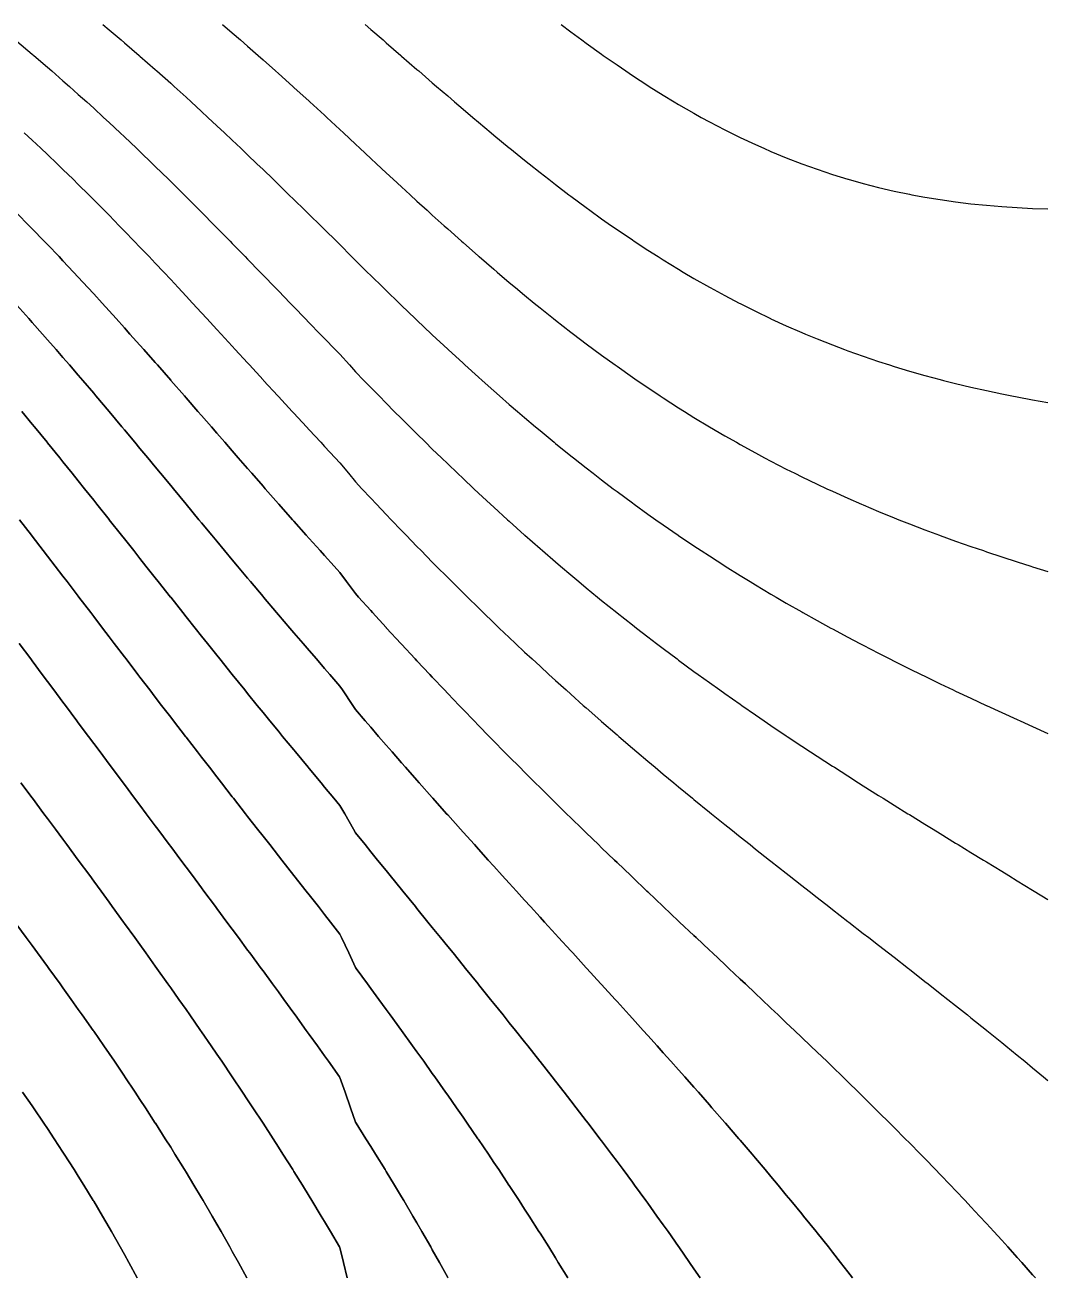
# Model space of a CAD drawing. Extents: x 1412622.5 to 1412673.9, y 4931530.8 to 4931599.9.
# Drawn here: x 1412662.66 to 1412673.92, y 4931530.83 to 4931544.61 of the extents above; entities that cross this region are included whole.
import ezdxf

# ---------------------------------------------------------------- set-up
doc = ezdxf.new("R2010")
doc.units = 0
doc.layers.add('line', color=2, linetype='CONTINUOUS')

msp = doc.modelspace()

# ---------------------------------------------------------------- linework, layer by layer
at = {"layer": 'line'}
for points in [[(1412663.520461, 4931544.611888), (1412663.589342, 4931544.554163), (1412663.722534, 4931544.441725), (1412663.758621, 4931544.410828), (1412663.920234, 4931544.271562), (1412663.9279, 4931544.264862), (1412664.097179, 4931544.116421), (1412664.114234, 4931544.101399), (1412664.266458, 4931543.965505), (1412664.304689, 4931543.931235), (1412664.435737, 4931543.812206), (1412664.491866, 4931543.761072), (1412664.605016, 4931543.656667), (1412664.676149, 4931543.590909), (1412664.774295, 4931543.499052), (1412664.857916, 4931543.420746), (1412664.943574, 4931543.339583), (1412665.037564, 4931543.250583), (1412665.112853, 4931543.178482), (1412665.215452, 4931543.08042), (1412665.282132, 4931543.01601), (1412665.391963, 4931542.910256), (1412665.451411, 4931542.852443), (1412665.567473, 4931542.740093), (1412665.62069, 4931542.688098), (1412665.742345, 4931542.56993), (1412665.789969, 4931542.523276), (1412665.916947, 4931542.399767), (1412665.959248, 4931542.358294), (1412666.091633, 4931542.229604), (1412666.128527, 4931542.193484), (1412666.256472, 4931542.059441), (1412666.297806, 4931542.015637), (1412666.427251, 4931541.889277), (1412666.467085, 4931541.850145), (1412666.602057, 4931541.719114), (1412666.636364, 4931541.68561), (1412666.778155, 4931541.548951), (1412666.805643, 4931541.522317), (1412666.955909, 4931541.378788), (1412666.974922, 4931541.360539), (1412667.135662, 4931541.208625), (1412667.144201, 4931541.200519), (1412667.31348, 4931541.042506), (1412667.31789, 4931541.038462), (1412667.482759, 4931540.886724), (1412667.503152, 4931540.868298), (1412667.652038, 4931540.73333), (1412667.691622, 4931540.698135), (1412667.821317, 4931540.582431), (1412667.883622, 4931540.527972), (1412667.990596, 4931540.434173), (1412668.079559, 4931540.357809), (1412668.159875, 4931540.288649), (1412668.279783, 4931540.187646), (1412668.329154, 4931540.145921), (1412668.484657, 4931540.017483), (1412668.498433, 4931540.006067), (1412668.667712, 4931539.869203), (1412668.695458, 4931539.847319), (1412668.836991, 4931539.735307), (1412668.912308, 4931539.677156), (1412669.00627, 4931539.604331), (1412669.135045, 4931539.506993), (1412669.175549, 4931539.476255), (1412669.344828, 4931539.351127), (1412669.364716, 4931539.33683), (1412669.514107, 4931539.22895), (1412669.602625, 4931539.166667), (1412669.683386, 4931539.109556), (1412669.847517, 4931538.996503), (1412669.852665, 4931538.992937), (1412670.021944, 4931538.879126), (1412670.102591, 4931538.82634), (1412670.191223, 4931538.767966), (1412670.360502, 4931538.659356), (1412670.365612, 4931538.656177), (1412670.529781, 4931538.553348), (1412670.640071, 4931538.486014), (1412670.69906, 4931538.449723), (1412670.868339, 4931538.348484), (1412670.924475, 4931538.315851), (1412671.037618, 4931538.249512), (1412671.206897, 4931538.152682), (1412671.219508, 4931538.145688), (1412671.376176, 4931538.057981), (1412671.526848, 4931537.975524), (1412671.545455, 4931537.965238), (1412671.714734, 4931537.874388), (1412671.846214, 4931537.805361), (1412671.884013, 4931537.785297), (1412672.053292, 4931537.697902), (1412672.177342, 4931537.635198), (1412672.222571, 4931537.612064), (1412672.39185, 4931537.527704), (1412672.520033, 4931537.465035), (1412672.561129, 4931537.444686), (1412672.730408, 4931537.362902), (1412672.873515, 4931537.294872), (1412672.899687, 4931537.282262), (1412673.068966, 4931537.202592), (1412673.236494, 4931537.124709), (1412673.238245, 4931537.123883), (1412673.407524, 4931537.04586), (1412673.576803, 4931536.968574), (1412673.608096, 4931536.954545), (1412673.746082, 4931536.891732), (1412673.915361, 4931536.815371)], [(1412664.835164, 4931544.611888), (1412664.943574, 4931544.518923), (1412665.03308, 4931544.441725), (1412665.112853, 4931544.372162), (1412665.227733, 4931544.271562), (1412665.282132, 4931544.223414), (1412665.419586, 4931544.101399), (1412665.451411, 4931544.072865), (1412665.609155, 4931543.931235), (1412665.62069, 4931543.920782), (1412665.789969, 4931543.767528), (1412665.797114, 4931543.761072), (1412665.959248, 4931543.613407), (1412665.984008, 4931543.590909), (1412666.128527, 4931543.458616), (1412666.167918, 4931543.420746), (1412666.297806, 4931543.294607), (1412666.345626, 4931543.250583), (1412666.467085, 4931543.13804), (1412666.529687, 4931543.08042), (1412666.636364, 4931542.981685), (1412666.714182, 4931542.910256), (1412666.805643, 4931542.825888), (1412666.899556, 4931542.740093), (1412666.974922, 4931542.670949), (1412667.08628, 4931542.56993), (1412667.144201, 4931542.517194), (1412667.274832, 4931542.399767), (1412667.31348, 4931542.364919), (1412667.465718, 4931542.229604), (1412667.482759, 4931542.214416), (1412667.652038, 4931542.065983), (1412667.659635, 4931542.059441), (1412667.821317, 4931541.919996), (1412667.857584, 4931541.889277), (1412667.990596, 4931541.776474), (1412668.059552, 4931541.719114), (1412668.159875, 4931541.635578), (1412668.266079, 4931541.548951), (1412668.329154, 4931541.497465), (1412668.47773, 4931541.378788), (1412668.498433, 4931541.362243), (1412668.667712, 4931541.230262), (1412668.696171, 4931541.208625), (1412668.836991, 4931541.101533), (1412668.922009, 4931541.038462), (1412669.00627, 4931540.975936), (1412669.155087, 4931540.868298), (1412669.175549, 4931540.853489), (1412669.344828, 4931540.73458), (1412669.398223, 4931540.698135), (1412669.514107, 4931540.61899), (1412669.651129, 4931540.527972), (1412669.683386, 4931540.506524), (1412669.852665, 4931540.397547), (1412669.916344, 4931540.357809), (1412670.021944, 4931540.291825), (1412670.191223, 4931540.189145), (1412670.193787, 4931540.187646), (1412670.360502, 4931540.09), (1412670.488092, 4931540.017483), (1412670.529781, 4931539.993732), (1412670.69906, 4931539.900694), (1412670.799439, 4931539.847319), (1412670.868339, 4931539.810571), (1412671.037618, 4931539.723422), (1412671.130638, 4931539.677156), (1412671.206897, 4931539.639078), (1412671.376176, 4931539.557542), (1412671.484808, 4931539.506993), (1412671.545455, 4931539.478636), (1412671.714734, 4931539.4024), (1412671.865004, 4931539.33683), (1412671.884013, 4931539.328489), (1412672.053292, 4931539.257178), (1412672.222571, 4931539.187989), (1412672.276757, 4931539.166667), (1412672.39185, 4931539.121063), (1412672.561129, 4931539.056178), (1412672.721488, 4931538.996503), (1412672.730408, 4931538.993158), (1412672.899687, 4931538.932138), (1412673.068966, 4931538.872727), (1412673.204949, 4931538.82634), (1412673.238245, 4931538.814882), (1412673.407524, 4931538.758613), (1412673.576803, 4931538.703587), (1412673.725963, 4931538.656177), (1412673.746082, 4931538.649721), (1412673.915361, 4931538.597036)], [(1412666.405281, 4931544.611888), (1412666.467085, 4931544.558567), (1412666.60232, 4931544.441725), (1412666.636364, 4931544.41217), (1412666.798431, 4931544.271562), (1412666.805643, 4931544.265279), (1412666.974922, 4931544.11858), (1412666.994837, 4931544.101399), (1412667.144201, 4931543.972225), (1412667.191863, 4931543.931235), (1412667.31348, 4931543.826483), (1412667.389989, 4931543.761072), (1412667.482759, 4931543.681705), (1412667.589884, 4931543.590909), (1412667.652038, 4931543.538223), (1412667.792226, 4931543.420746), (1412667.821317, 4931543.396382), (1412667.990596, 4931543.256599), (1412667.998011, 4931543.250583), (1412668.159875, 4931543.11953), (1412668.208978, 4931543.08042), (1412668.329154, 4931542.984937), (1412668.424868, 4931542.910256), (1412668.498433, 4931542.853023), (1412668.646548, 4931542.740093), (1412668.667712, 4931542.724008), (1412668.836991, 4931542.598525), (1412668.876538, 4931542.56993), (1412669.00627, 4931542.476493), (1412669.115484, 4931542.399767), (1412669.175549, 4931542.35774), (1412669.344828, 4931542.24251), (1412669.364415, 4931542.229604), (1412669.514107, 4931542.131415), (1412669.62705, 4931542.059441), (1412669.683386, 4931542.023696), (1412669.852665, 4931541.919885), (1412669.904388, 4931541.889277), (1412670.021944, 4931541.820016), (1412670.191223, 4931541.723538), (1412670.199325, 4931541.719114), (1412670.360502, 4931541.631492), (1412670.517676, 4931541.548951), (1412670.529781, 4931541.542617), (1412670.69906, 4931541.458076), (1412670.863827, 4931541.378788), (1412670.868339, 4931541.376624), (1412671.037618, 4931541.29945), (1412671.206897, 4931541.225334), (1412671.247092, 4931541.208625), (1412671.376176, 4931541.155101), (1412671.545455, 4931541.088143), (1412671.677285, 4931541.038462), (1412671.714734, 4931541.024374), (1412671.884013, 4931540.964237), (1412672.053292, 4931540.906968), (1412672.173991, 4931540.868298), (1412672.222571, 4931540.852747), (1412672.39185, 4931540.80176), (1412672.561129, 4931540.753408), (1412672.730408, 4931540.70763), (1412672.767892, 4931540.698135), (1412672.899687, 4931540.664734), (1412673.068966, 4931540.624294), (1412673.238245, 4931540.586077), (1412673.407524, 4931540.549942), (1412673.51693, 4931540.527972), (1412673.576803, 4931540.515927), (1412673.746082, 4931540.483938), (1412673.915361, 4931540.453607)], [(1412668.562198, 4931544.611888), (1412668.667712, 4931544.532315), (1412668.789601, 4931544.441725), (1412668.836991, 4931544.406832), (1412669.00627, 4931544.284646), (1412669.024869, 4931544.271562), (1412669.175549, 4931544.166696), (1412669.271481, 4931544.101399), (1412669.344828, 4931544.05204), (1412669.514107, 4931543.941118), (1412669.529732, 4931543.931235), (1412669.683386, 4931543.835248), (1412669.80573, 4931543.761072), (1412669.852665, 4931543.732968), (1412670.021944, 4931543.635533), (1412670.102602, 4931543.590909), (1412670.191223, 4931543.542507), (1412670.360502, 4931543.453927), (1412670.427071, 4931543.420746), (1412670.529781, 4931543.370215), (1412670.69906, 4931543.290921), (1412670.790021, 4931543.250583), (1412670.868339, 4931543.216303), (1412671.037618, 4931543.146503), (1412671.206897, 4931543.08055), (1412671.207256, 4931543.08042), (1412671.376176, 4931543.020181), (1412671.545455, 4931542.963749), (1412671.714734, 4931542.911277), (1412671.71834, 4931542.910256), (1412671.884013, 4931542.863961), (1412672.053292, 4931542.820581), (1412672.222571, 4931542.781075), (1412672.39185, 4931542.745361), (1412672.420093, 4931542.740093), (1412672.561129, 4931542.714091), (1412672.730408, 4931542.686526), (1412672.899687, 4931542.662435), (1412673.068966, 4931542.641729), (1412673.238245, 4931542.624278), (1412673.407524, 4931542.609889), (1412673.576803, 4931542.59841), (1412673.746082, 4931542.589661), (1412673.915361, 4931542.583387)], [(1412662.573668, 4931544.428306), (1412662.742947, 4931544.286359), (1412662.760494, 4931544.271562), (1412662.912226, 4931544.141648), (1412662.958929, 4931544.101399), (1412663.081505, 4931543.994137), (1412663.152972, 4931543.931235), (1412663.250784, 4931543.843833), (1412663.342934, 4931543.761072), (1412663.420063, 4931543.69074), (1412663.52909, 4931543.590909), (1412663.589342, 4931543.534905), (1412663.711764, 4931543.420746), (1412663.758621, 4931543.376406), (1412663.891274, 4931543.250583), (1412663.9279, 4931543.215339), (1412664.067929, 4931543.08042), (1412664.097179, 4931543.051838), (1412664.242029, 4931542.910256), (1412664.266458, 4931542.886057), (1412664.413907, 4931542.740093), (1412664.435737, 4931542.7182), (1412664.583872, 4931542.56993), (1412664.605016, 4931542.548504), (1412664.752224, 4931542.399767), (1412664.774295, 4931542.377204), (1412664.919274, 4931542.229604), (1412664.943574, 4931542.20459), (1412665.085319, 4931542.059441), (1412665.112853, 4931542.03095), (1412665.250638, 4931541.889277), (1412665.282132, 4931541.856585), (1412665.41556, 4931541.719114), (1412665.451411, 4931541.681839), (1412665.580336, 4931541.548951), (1412665.62069, 4931541.507013), (1412665.745282, 4931541.378788), (1412665.789969, 4931541.332444), (1412665.910669, 4931541.208625), (1412665.959248, 4931541.158441), (1412666.07679, 4931541.038462), (1412666.128527, 4931540.985307), (1412666.232091, 4931540.868298), (1412666.297806, 4931540.793095), (1412666.390848, 4931540.698135), (1412666.467085, 4931540.619844), (1412666.557865, 4931540.527972), (1412666.636364, 4931540.448075), (1412666.726448, 4931540.357809), (1412666.805643, 4931540.278025), (1412666.896841, 4931540.187646), (1412666.974922, 4931540.109871), (1412667.069302, 4931540.017483), (1412667.144201, 4931539.943796), (1412667.244075, 4931539.847319), (1412667.31348, 4931539.779952), (1412667.421401, 4931539.677156), (1412667.482759, 4931539.618436), (1412667.601525, 4931539.506993), (1412667.652038, 4931539.459365), (1412667.784665, 4931539.33683), (1412667.821317, 4931539.302801), (1412667.971061, 4931539.166667), (1412667.990596, 4931539.148816), (1412668.159875, 4931538.997423), (1412668.160926, 4931538.996503), (1412668.329154, 4931538.848655), (1412668.355117, 4931538.82634), (1412668.498433, 4931538.702479), (1412668.553252, 4931538.656177), (1412668.667712, 4931538.558913), (1412668.755489, 4931538.486014), (1412668.836991, 4931538.417905), (1412668.961977, 4931538.315851), (1412669.00627, 4931538.279436), (1412669.172789, 4931538.145688), (1412669.175549, 4931538.143455), (1412669.344828, 4931538.009872), (1412669.389401, 4931537.975524), (1412669.514107, 4931537.87865), (1412669.61069, 4931537.805361), (1412669.683386, 4931537.749721), (1412669.836523, 4931537.635198), (1412669.852665, 4931537.623017), (1412670.021944, 4931537.498409), (1412670.06837, 4931537.465035), (1412670.191223, 4931537.375836), (1412670.305267, 4931537.294872), (1412670.360502, 4931537.255237), (1412670.529781, 4931537.136512), (1412670.547029, 4931537.124709), (1412670.69906, 4931537.019462), (1412670.794845, 4931536.954545), (1412670.868339, 4931536.904124), (1412671.037618, 4931536.790401), (1412671.046796, 4931536.784382), (1412671.206897, 4931536.678002), (1412671.30477, 4931536.614219), (1412671.376176, 4931536.567041), (1412671.545455, 4931536.457378), (1412671.566472, 4931536.444056), (1412671.714734, 4931536.348694), (1412671.833031, 4931536.273893), (1412671.884013, 4931536.241161), (1412672.053292, 4931536.134518), (1412672.103068, 4931536.10373), (1412672.222571, 4931536.028613), (1412672.375947, 4931535.933566), (1412672.39185, 4931535.923547), (1412672.561129, 4931535.818884), (1412672.652055, 4931535.763403), (1412672.730408, 4931535.714756), (1412672.899687, 4931535.611041), (1412672.929196, 4931535.59324), (1412673.068966, 4931535.507416), (1412673.207589, 4931535.423077), (1412673.238245, 4931535.404077), (1412673.407524, 4931535.300575), (1412673.486225, 4931535.252914), (1412673.576803, 4931535.19701), (1412673.746082, 4931535.093326), (1412673.763555, 4931535.082751), (1412673.915361, 4931534.989072)], [(1412662.656922, 4931543.420746), (1412662.742947, 4931543.340643), (1412662.839246, 4931543.250583), (1412662.912226, 4931543.181226), (1412663.017918, 4931543.08042), (1412663.081505, 4931543.018813), (1412663.193232, 4931542.910256), (1412663.250784, 4931542.853464), (1412663.365461, 4931542.740093), (1412663.420063, 4931542.685286), (1412663.534872, 4931542.56993), (1412663.589342, 4931542.514395), (1412663.701752, 4931542.399767), (1412663.758621, 4931542.340948), (1412663.866363, 4931542.229604), (1412663.9279, 4931542.165139), (1412664.02899, 4931542.059441), (1412664.097179, 4931541.987202), (1412664.189877, 4931541.889277), (1412664.266458, 4931541.807376), (1412664.349305, 4931541.719114), (1412664.435737, 4931541.625951), (1412664.507524, 4931541.548951), (1412664.605016, 4931541.443221), (1412664.664777, 4931541.378788), (1412664.774295, 4931541.259493), (1412664.821323, 4931541.208625), (1412664.943574, 4931541.075097), (1412664.977385, 4931541.038462), (1412665.112853, 4931540.890349), (1412665.133204, 4931540.868298), (1412665.282132, 4931540.705593), (1412665.289027, 4931540.698135), (1412665.445181, 4931540.527972), (1412665.451411, 4931540.521134), (1412665.601903, 4931540.357809), (1412665.62069, 4931540.337278), (1412665.759292, 4931540.187646), (1412665.789969, 4931540.154317), (1412665.91758, 4931540.017483), (1412665.959248, 4931539.972536), (1412666.076982, 4931539.847319), (1412666.128527, 4931539.792192), (1412666.222451, 4931539.677156), (1412666.297806, 4931539.583498), (1412666.369798, 4931539.506993), (1412666.467085, 4931539.40301), (1412666.529993, 4931539.33683), (1412666.636364, 4931539.224312), (1412666.691775, 4931539.166667), (1412666.805643, 4931539.047541), (1412666.855278, 4931538.996503), (1412666.974922, 4931538.872807), (1412667.020683, 4931538.82634), (1412667.144201, 4931538.700204), (1412667.188117, 4931538.656177), (1412667.31348, 4931538.52979), (1412667.357736, 4931538.486014), (1412667.482759, 4931538.36162), (1412667.529665, 4931538.315851), (1412667.652038, 4931538.195699), (1412667.703998, 4931538.145688), (1412667.821317, 4931538.032044), (1412667.880854, 4931537.975524), (1412667.990596, 4931537.870636), (1412668.060314, 4931537.805361), (1412668.159875, 4931537.711462), (1412668.242436, 4931537.635198), (1412668.329154, 4931537.554475), (1412668.427272, 4931537.465035), (1412668.498433, 4931537.39964), (1412668.614845, 4931537.294872), (1412668.667712, 4931537.24688), (1412668.805157, 4931537.124709), (1412668.836991, 4931537.09615), (1412668.998183, 4931536.954545), (1412669.00627, 4931536.947372), (1412669.175549, 4931536.800401), (1412669.194395, 4931536.784382), (1412669.344828, 4931536.655148), (1412669.393475, 4931536.614219), (1412669.514107, 4931536.511573), (1412669.595115, 4931536.444056), (1412669.683386, 4931536.369603), (1412669.799194, 4931536.273893), (1412669.852665, 4931536.229143), (1412670.005546, 4931536.10373), (1412670.021944, 4931536.090097), (1412670.191223, 4931535.952237), (1412670.214615, 4931535.933566), (1412670.360502, 4931535.815463), (1412670.426036, 4931535.763403), (1412670.529781, 4931535.679761), (1412670.63911, 4931535.59324), (1412670.69906, 4931535.54506), (1412670.85358, 4931535.423077), (1412670.868339, 4931535.411237), (1412671.037618, 4931535.27797), (1412671.07001, 4931535.252914), (1412671.206897, 4931535.145241), (1412671.287662, 4931535.082751), (1412671.376176, 4931535.013047), (1412671.505777, 4931534.912587), (1412671.545455, 4931534.881271), (1412671.714734, 4931534.749727), (1412671.724289, 4931534.742424), (1412671.884013, 4931534.61804), (1412671.943624, 4931534.572261), (1412672.053292, 4931534.486392), (1412672.162417, 4931534.402098), (1412672.222571, 4931534.354704), (1412672.380355, 4931534.231935), (1412672.39185, 4931534.222809), (1412672.561129, 4931534.09027), (1412672.597973, 4931534.061772), (1412672.730408, 4931533.957201), (1412672.81438, 4931533.891608), (1412672.899687, 4931533.823543), (1412673.028996, 4931533.721445), (1412673.068966, 4931533.6892), (1412673.238245, 4931533.553954), (1412673.241629, 4931533.551282), (1412673.407524, 4931533.417409), (1412673.452877, 4931533.381119), (1412673.576803, 4931533.279735), (1412673.661576, 4931533.210956), (1412673.746082, 4931533.140834), (1412673.867606, 4931533.040793), (1412673.915361, 4931533.000588)], [(1412662.573668, 4931542.538332), (1412662.710678, 4931542.399767), (1412662.742947, 4931542.36661), (1412662.876007, 4931542.229604), (1412662.912226, 4931542.191729), (1412663.038567, 4931542.059441), (1412663.081505, 4931542.013804), (1412663.198615, 4931541.889277), (1412663.250784, 4931541.833009), (1412663.356426, 4931541.719114), (1412663.420063, 4931541.649547), (1412663.512204, 4931541.548951), (1412663.589342, 4931541.463632), (1412663.666225, 4931541.378788), (1412663.758621, 4931541.275541), (1412663.818694, 4931541.208625), (1412663.9279, 4931541.085539), (1412663.969838, 4931541.038462), (1412664.097179, 4931540.893932), (1412664.119881, 4931540.868298), (1412664.266458, 4931540.70107), (1412664.269046, 4931540.698135), (1412664.417693, 4931540.527972), (1412664.435737, 4931540.507127), (1412664.565905, 4931540.357809), (1412664.605016, 4931540.312559), (1412664.713862, 4931540.187646), (1412664.774295, 4931540.117743), (1412664.861757, 4931540.017483), (1412664.943574, 4931539.923005), (1412665.009764, 4931539.847319), (1412665.112853, 4931539.728631), (1412665.158051, 4931539.677156), (1412665.282132, 4931539.53494), (1412665.306798, 4931539.506993), (1412665.451411, 4931539.342183), (1412665.456166, 4931539.33683), (1412665.606513, 4931539.166667), (1412665.62069, 4931539.150535), (1412665.757876, 4931538.996503), (1412665.789969, 4931538.960286), (1412665.910325, 4931538.82634), (1412665.959248, 4931538.771626), (1412666.063998, 4931538.656177), (1412666.128527, 4931538.584714), (1412666.202103, 4931538.486014), (1412666.297806, 4931538.355352), (1412666.33356, 4931538.315851), (1412666.467085, 4931538.167491), (1412666.487023, 4931538.145688), (1412666.636364, 4931537.981425), (1412666.641817, 4931537.975524), (1412666.798151, 4931537.805361), (1412666.805643, 4931537.797157), (1412666.956039, 4931537.635198), (1412666.974922, 4931537.614732), (1412667.115455, 4931537.465035), (1412667.144201, 4931537.434205), (1412667.276412, 4931537.294872), (1412667.31348, 4931537.255526), (1412667.43895, 4931537.124709), (1412667.482759, 4931537.078684), (1412667.603085, 4931536.954545), (1412667.652038, 4931536.903636), (1412667.768831, 4931536.784382), (1412667.821317, 4931536.730324), (1412667.93616, 4931536.614219), (1412667.990596, 4931536.558681), (1412668.105053, 4931536.444056), (1412668.159875, 4931536.388619), (1412668.275483, 4931536.273893), (1412668.329154, 4931536.220074), (1412668.447366, 4931536.10373), (1412668.498433, 4931536.05292), (1412668.620662, 4931535.933566), (1412668.667712, 4931535.887086), (1412668.795278, 4931535.763403), (1412668.836991, 4931535.722461), (1412668.971109, 4931535.59324), (1412669.00627, 4931535.558922), (1412669.14803, 4931535.423077), (1412669.175549, 4931535.396348), (1412669.325949, 4931535.252914), (1412669.344828, 4931535.234651), (1412669.504698, 4931535.082751), (1412669.514107, 4931535.073678), (1412669.683386, 4931534.913324), (1412669.684177, 4931534.912587), (1412669.852665, 4931534.753323), (1412669.8644, 4931534.742424), (1412670.021944, 4931534.593683), (1412670.045021, 4931534.572261), (1412670.191223, 4931534.434215), (1412670.225818, 4931534.402098), (1412670.360502, 4931534.274839), (1412670.406661, 4931534.231935), (1412670.529781, 4931534.115375), (1412670.587319, 4931534.061772), (1412670.69906, 4931533.955688), (1412670.767624, 4931533.891608), (1412670.868339, 4931533.795638), (1412670.947398, 4931533.721445), (1412671.037618, 4931533.635061), (1412671.126427, 4931533.551282), (1412671.206897, 4931533.473809), (1412671.304587, 4931533.381119), (1412671.376176, 4931533.311757), (1412671.481692, 4931533.210956), (1412671.545455, 4931533.148715), (1412671.657553, 4931533.040793), (1412671.714734, 4931532.984534), (1412671.832034, 4931532.870629), (1412671.884013, 4931532.819024), (1412672.005004, 4931532.700466), (1412672.053292, 4931532.652056), (1412672.176292, 4931532.530303), (1412672.222571, 4931532.483436), (1412672.345809, 4931532.36014), (1412672.39185, 4931532.312997), (1412672.513439, 4931532.189977), (1412672.561129, 4931532.140576), (1412672.679082, 4931532.019814), (1412672.730408, 4931531.965994), (1412672.842641, 4931531.84965), (1412672.899687, 4931531.789072), (1412673.004048, 4931531.679487), (1412673.068966, 4931531.609644), (1412673.163239, 4931531.509324), (1412673.238245, 4931531.42753), (1412673.320152, 4931531.339161), (1412673.407524, 4931531.242542), (1412673.474726, 4931531.168998), (1412673.576803, 4931531.054504), (1412673.62695, 4931530.998834), (1412673.746082, 4931530.863266), (1412673.776794, 4931530.828671), (1412673.746082, 4931530.863266), (1412673.62695, 4931530.998834), (1412673.576803, 4931531.054504), (1412673.474726, 4931531.168998), (1412673.407524, 4931531.242542), (1412673.320152, 4931531.339161), (1412673.238245, 4931531.42753), (1412673.163239, 4931531.509324), (1412673.068966, 4931531.609644), (1412673.004048, 4931531.679487), (1412672.899687, 4931531.789072), (1412672.842641, 4931531.84965), (1412672.730408, 4931531.965994), (1412672.679082, 4931532.019814), (1412672.561129, 4931532.140576), (1412672.513439, 4931532.189977), (1412672.39185, 4931532.312997), (1412672.345809, 4931532.36014), (1412672.222571, 4931532.483436), (1412672.176292, 4931532.530303), (1412672.053292, 4931532.652056), (1412672.005004, 4931532.700466), (1412671.884013, 4931532.819024), (1412671.832034, 4931532.870629), (1412671.714734, 4931532.984534), (1412671.657553, 4931533.040793), (1412671.545455, 4931533.148715), (1412671.481692, 4931533.210956), (1412671.376176, 4931533.311757), (1412671.304587, 4931533.381119), (1412671.206897, 4931533.473809), (1412671.126427, 4931533.551282), (1412671.037618, 4931533.635061), (1412670.947398, 4931533.721445), (1412670.868339, 4931533.795638), (1412670.767624, 4931533.891608), (1412670.69906, 4931533.955688), (1412670.587319, 4931534.061772), (1412670.529781, 4931534.115375), (1412670.406661, 4931534.231935), (1412670.360502, 4931534.274839), (1412670.225818, 4931534.402098), (1412670.191223, 4931534.434215), (1412670.045021, 4931534.572261), (1412670.021944, 4931534.593683), (1412669.8644, 4931534.742424), (1412669.852665, 4931534.753323), (1412669.684177, 4931534.912587), (1412669.683386, 4931534.913324), (1412669.514107, 4931535.073678), (1412669.504698, 4931535.082751), (1412669.344828, 4931535.234651), (1412669.325949, 4931535.252914), (1412669.175549, 4931535.396348), (1412669.14803, 4931535.423077), (1412669.00627, 4931535.558922), (1412668.971109, 4931535.59324), (1412668.836991, 4931535.722461), (1412668.795278, 4931535.763403), (1412668.667712, 4931535.887086), (1412668.620662, 4931535.933566), (1412668.498433, 4931536.05292), (1412668.447366, 4931536.10373), (1412668.329154, 4931536.220074), (1412668.275483, 4931536.273893), (1412668.159875, 4931536.388619), (1412668.105053, 4931536.444056), (1412667.990596, 4931536.558681), (1412667.93616, 4931536.614219), (1412667.821317, 4931536.730324), (1412667.768831, 4931536.784382), (1412667.652038, 4931536.903636), (1412667.603085, 4931536.954545), (1412667.482759, 4931537.078684), (1412667.43895, 4931537.124709), (1412667.31348, 4931537.255526), (1412667.276412, 4931537.294872), (1412667.144201, 4931537.434205), (1412667.115455, 4931537.465035), (1412666.974922, 4931537.614732), (1412666.956039, 4931537.635198), (1412666.805643, 4931537.797157), (1412666.798151, 4931537.805361), (1412666.641817, 4931537.975524), (1412666.636364, 4931537.981425), (1412666.487023, 4931538.145688), (1412666.467085, 4931538.167491), (1412666.33356, 4931538.315851), (1412666.297806, 4931538.355352), (1412666.202103, 4931538.486014), (1412666.128527, 4931538.584714), (1412666.063998, 4931538.656177), (1412665.959248, 4931538.771626), (1412665.910325, 4931538.82634), (1412665.789969, 4931538.960286), (1412665.757876, 4931538.996503), (1412665.62069, 4931539.150535), (1412665.606513, 4931539.166667), (1412665.456166, 4931539.33683), (1412665.451411, 4931539.342183), (1412665.306798, 4931539.506993), (1412665.282132, 4931539.53494), (1412665.158051, 4931539.677156), (1412665.112853, 4931539.728631), (1412665.009764, 4931539.847319), (1412664.943574, 4931539.923005), (1412664.861757, 4931540.017483), (1412664.774295, 4931540.117743), (1412664.713862, 4931540.187646), (1412664.605016, 4931540.312559), (1412664.565905, 4931540.357809), (1412664.435737, 4931540.507127), (1412664.417693, 4931540.527972), (1412664.269046, 4931540.698135), (1412664.266458, 4931540.70107), (1412664.119881, 4931540.868298), (1412664.097179, 4931540.893932), (1412663.969838, 4931541.038462), (1412663.9279, 4931541.085539), (1412663.818694, 4931541.208625), (1412663.758621, 4931541.275541), (1412663.666225, 4931541.378788), (1412663.589342, 4931541.463632), (1412663.512204, 4931541.548951), (1412663.420063, 4931541.649547), (1412663.356426, 4931541.719114), (1412663.250784, 4931541.833009), (1412663.198615, 4931541.889277), (1412663.081505, 4931542.013804), (1412663.038567, 4931542.059441), (1412662.912226, 4931542.191729), (1412662.876007, 4931542.229604), (1412662.742947, 4931542.36661), (1412662.710678, 4931542.399767), (1412662.573668, 4931542.538332)], [(1412662.573668, 4931541.52393), (1412662.704792, 4931541.378788), (1412662.742947, 4931541.335957), (1412662.856319, 4931541.208625), (1412662.912226, 4931541.144996), (1412663.005855, 4931541.038462), (1412663.081505, 4931540.95129), (1412663.153607, 4931540.868298), (1412663.250784, 4931540.755105), (1412663.299794, 4931540.698135), (1412663.420063, 4931540.556754), (1412663.444616, 4931540.527972), (1412663.588286, 4931540.357809), (1412663.589342, 4931540.356546), (1412663.731073, 4931540.187646), (1412663.758621, 4931540.154516), (1412663.873106, 4931540.017483), (1412663.9279, 4931539.951339), (1412664.014547, 4931539.847319), (1412664.097179, 4931539.747345), (1412664.155571, 4931539.677156), (1412664.266458, 4931539.542904), (1412664.296335, 4931539.506993), (1412664.435737, 4931539.338326), (1412664.436983, 4931539.33683), (1412664.577859, 4931539.166667), (1412664.605016, 4931539.133674), (1412664.718939, 4931538.996503), (1412664.774295, 4931538.929502), (1412664.860346, 4931538.82634), (1412664.943574, 4931538.726071), (1412665.0022, 4931538.656177), (1412665.112853, 4931538.523634), (1412665.144612, 4931538.486014), (1412665.282132, 4931538.322379), (1412665.287683, 4931538.315851), (1412665.431714, 4931538.145688), (1412665.451411, 4931538.122316), (1412665.576669, 4931537.975524), (1412665.62069, 4931537.923721), (1412665.72258, 4931537.805361), (1412665.789969, 4931537.726736), (1412665.869508, 4931537.635198), (1412665.959248, 4931537.531453), (1412666.017517, 4931537.465035), (1412666.128527, 4931537.337893), (1412666.157338, 4931537.294872), (1412666.269103, 4931537.124709), (1412666.297806, 4931537.080107), (1412666.40613, 4931536.954545), (1412666.467085, 4931536.883431), (1412666.553239, 4931536.784382), (1412666.636364, 4931536.688169), (1412666.701226, 4931536.614219), (1412666.805643, 4931536.494288), (1412666.850058, 4931536.444056), (1412666.974922, 4931536.301728), (1412666.999728, 4931536.273893), (1412667.144201, 4931536.110415), (1412667.150204, 4931536.10373), (1412667.30162, 4931535.933566), (1412667.31348, 4931535.920114), (1412667.453863, 4931535.763403), (1412667.482759, 4931535.730823), (1412667.606767, 4931535.59324), (1412667.652038, 4931535.542478), (1412667.760271, 4931535.423077), (1412667.821317, 4931535.354972), (1412667.914302, 4931535.252914), (1412667.990596, 4931535.168164), (1412668.068754, 4931535.082751), (1412668.159875, 4931534.981915), (1412668.223565, 4931534.912587), (1412668.329154, 4931534.796091), (1412668.378606, 4931534.742424), (1412668.498433, 4931534.610558), (1412668.53381, 4931534.572261), (1412668.667712, 4931534.42516), (1412668.68905, 4931534.402098), (1412668.836991, 4931534.239733), (1412668.844213, 4931534.231935), (1412668.999305, 4931534.061772), (1412669.00627, 4931534.054005), (1412669.15423, 4931533.891608), (1412669.175549, 4931533.867803), (1412669.308738, 4931533.721445), (1412669.344828, 4931533.681074), (1412669.46268, 4931533.551282), (1412669.514107, 4931533.493599), (1412669.615963, 4931533.381119), (1412669.683386, 4931533.305228), (1412669.768452, 4931533.210956), (1412669.852665, 4931533.115778), (1412669.92003, 4931533.040793), (1412670.021944, 4931532.925037), (1412670.070571, 4931532.870629), (1412670.191223, 4931532.732825), (1412670.219977, 4931532.700466), (1412670.360502, 4931532.538937), (1412670.368124, 4931532.530303), (1412670.515171, 4931532.36014), (1412670.529781, 4931532.342863), (1412670.660928, 4931532.189977), (1412670.69906, 4931532.144511), (1412670.805139, 4931532.019814), (1412670.868339, 4931531.943803), (1412670.947735, 4931531.84965), (1412671.037618, 4931531.740516), (1412671.08859, 4931531.679487), (1412671.206897, 4931531.534455), (1412671.227677, 4931531.509324), (1412671.365088, 4931531.339161), (1412671.376176, 4931531.325102), (1412671.500943, 4931531.168998), (1412671.545455, 4931531.111917), (1412671.634825, 4931530.998834), (1412671.714734, 4931530.895181), (1412671.766682, 4931530.828671), (1412671.714734, 4931530.895181), (1412671.634825, 4931530.998834), (1412671.545455, 4931531.111917), (1412671.500943, 4931531.168998), (1412671.376176, 4931531.325102), (1412671.365088, 4931531.339161), (1412671.227677, 4931531.509324), (1412671.206897, 4931531.534455), (1412671.08859, 4931531.679487), (1412671.037618, 4931531.740516), (1412670.947735, 4931531.84965), (1412670.868339, 4931531.943803), (1412670.805139, 4931532.019814), (1412670.69906, 4931532.144511), (1412670.660928, 4931532.189977), (1412670.529781, 4931532.342863), (1412670.515171, 4931532.36014), (1412670.368124, 4931532.530303), (1412670.360502, 4931532.538937), (1412670.219977, 4931532.700466), (1412670.191223, 4931532.732825), (1412670.070571, 4931532.870629), (1412670.021944, 4931532.925037), (1412669.92003, 4931533.040793), (1412669.852665, 4931533.115778), (1412669.768452, 4931533.210956), (1412669.683386, 4931533.305228), (1412669.615963, 4931533.381119), (1412669.514107, 4931533.493599), (1412669.46268, 4931533.551282), (1412669.344828, 4931533.681074), (1412669.308738, 4931533.721445), (1412669.175549, 4931533.867803), (1412669.15423, 4931533.891608), (1412669.00627, 4931534.054005), (1412668.999305, 4931534.061772), (1412668.844213, 4931534.231935), (1412668.836991, 4931534.239733), (1412668.68905, 4931534.402098), (1412668.667712, 4931534.42516), (1412668.53381, 4931534.572261), (1412668.498433, 4931534.610558), (1412668.378606, 4931534.742424), (1412668.329154, 4931534.796091), (1412668.223565, 4931534.912587), (1412668.159875, 4931534.981915), (1412668.068754, 4931535.082751), (1412667.990596, 4931535.168164), (1412667.914302, 4931535.252914), (1412667.821317, 4931535.354972), (1412667.760271, 4931535.423077), (1412667.652038, 4931535.542478), (1412667.606767, 4931535.59324), (1412667.482759, 4931535.730823), (1412667.453863, 4931535.763403), (1412667.31348, 4931535.920114), (1412667.30162, 4931535.933566), (1412667.150204, 4931536.10373), (1412667.144201, 4931536.110415), (1412666.999728, 4931536.273893), (1412666.974922, 4931536.301728), (1412666.850058, 4931536.444056), (1412666.805643, 4931536.494288), (1412666.701226, 4931536.614219), (1412666.636364, 4931536.688169), (1412666.553239, 4931536.784382), (1412666.467085, 4931536.883431), (1412666.40613, 4931536.954545), (1412666.297806, 4931537.080107), (1412666.269103, 4931537.124709), (1412666.157338, 4931537.294872), (1412666.128527, 4931537.337893), (1412666.017517, 4931537.465035), (1412665.959248, 4931537.531453), (1412665.869508, 4931537.635198), (1412665.789969, 4931537.726736), (1412665.72258, 4931537.805361), (1412665.62069, 4931537.923721), (1412665.576669, 4931537.975524), (1412665.451411, 4931538.122316), (1412665.431714, 4931538.145688), (1412665.287683, 4931538.315851), (1412665.282132, 4931538.322379), (1412665.144612, 4931538.486014), (1412665.112853, 4931538.523634), (1412665.0022, 4931538.656177), (1412664.943574, 4931538.726071), (1412664.860346, 4931538.82634), (1412664.774295, 4931538.929502), (1412664.718939, 4931538.996503), (1412664.605016, 4931539.133674), (1412664.577859, 4931539.166667), (1412664.436983, 4931539.33683), (1412664.435737, 4931539.338326), (1412664.296335, 4931539.506993), (1412664.266458, 4931539.542904), (1412664.155571, 4931539.677156), (1412664.097179, 4931539.747345), (1412664.014547, 4931539.847319), (1412663.9279, 4931539.951339), (1412663.873106, 4931540.017483), (1412663.758621, 4931540.154516), (1412663.731073, 4931540.187646), (1412663.589342, 4931540.356546), (1412663.588286, 4931540.357809), (1412663.444616, 4931540.527972), (1412663.420063, 4931540.556754), (1412663.299794, 4931540.698135), (1412663.250784, 4931540.755105), (1412663.153607, 4931540.868298), (1412663.081505, 4931540.95129), (1412663.005855, 4931541.038462), (1412662.912226, 4931541.144996), (1412662.856319, 4931541.208625), (1412662.742947, 4931541.335957), (1412662.704792, 4931541.378788), (1412662.573668, 4931541.52393)], [(1412662.628035, 4931540.357809), (1412662.742947, 4931540.218854), (1412662.76876, 4931540.187646), (1412662.908135, 4931540.017483), (1412662.912226, 4931540.012439), (1412663.046268, 4931539.847319), (1412663.081505, 4931539.803548), (1412663.183448, 4931539.677156), (1412663.250784, 4931539.593027), (1412663.319832, 4931539.506993), (1412663.420063, 4931539.381229), (1412663.455569, 4931539.33683), (1412663.589342, 4931539.168504), (1412663.590808, 4931539.166667), (1412663.725691, 4931538.996503), (1412663.758621, 4931538.954744), (1412663.860372, 4931538.82634), (1412663.9279, 4931538.740732), (1412663.994985, 4931538.656177), (1412664.097179, 4931538.526805), (1412664.129609, 4931538.486014), (1412664.264353, 4931538.315851), (1412664.266458, 4931538.313181), (1412664.399427, 4931538.145688), (1412664.435737, 4931538.099793), (1412664.534822, 4931537.975524), (1412664.605016, 4931537.887206), (1412664.67062, 4931537.805361), (1412664.774295, 4931537.675604), (1412664.806875, 4931537.635198), (1412664.943574, 4931537.465114), (1412665.08115, 4931537.294872), (1412665.112853, 4931537.255513), (1412665.219284, 4931537.124709), (1412665.282132, 4931537.047205), (1412665.358086, 4931536.954545), (1412665.451411, 4931536.840251), (1412665.497544, 4931536.784382), (1412665.62069, 4931536.634631), (1412665.637676, 4931536.614219), (1412665.778596, 4931536.444056), (1412665.789969, 4931536.430253), (1412665.920361, 4931536.273893), (1412665.959248, 4931536.227013), (1412666.062797, 4931536.10373), (1412666.128527, 4931536.025026), (1412666.181286, 4931535.933566), (1412666.276811, 4931535.763403), (1412666.297806, 4931535.725067), (1412666.404879, 4931535.59324), (1412666.467085, 4931535.516018), (1412666.542917, 4931535.423077), (1412666.636364, 4931535.307499), (1412666.681078, 4931535.252914), (1412666.805643, 4931535.099366), (1412666.819303, 4931535.082751), (1412666.957724, 4931534.912587), (1412666.974922, 4931534.891215), (1412667.096258, 4931534.742424), (1412667.144201, 4931534.682944), (1412667.234649, 4931534.572261), (1412667.31348, 4931534.474597), (1412667.372806, 4931534.402098), (1412667.482759, 4931534.265986), (1412667.510651, 4931534.231935), (1412667.648126, 4931534.061772), (1412667.652038, 4931534.05686), (1412667.785484, 4931533.891608), (1412667.821317, 4931533.846569), (1412667.922274, 4931533.721445), (1412667.990596, 4931533.635441), (1412668.058404, 4931533.551282), (1412668.159875, 4931533.423241), (1412668.193734, 4931533.381119), (1412668.328216, 4931533.210956), (1412668.329154, 4931533.209749), (1412668.462246, 4931533.040793), (1412668.498433, 4931532.99401), (1412668.595217, 4931532.870629), (1412668.667712, 4931532.776469), (1412668.727072, 4931532.700466), (1412668.836991, 4931532.556952), (1412668.857692, 4931532.530303), (1412668.987272, 4931532.36014), (1412669.00627, 4931532.33468), (1412669.115794, 4931532.189977), (1412669.175549, 4931532.109347), (1412669.242839, 4931532.019814), (1412669.344828, 4931531.881159), (1412669.368336, 4931531.84965), (1412669.492537, 4931531.679487), (1412669.514107, 4931531.649272), (1412669.615419, 4931531.509324), (1412669.683386, 4931531.413255), (1412669.736542, 4931531.339161), (1412669.852665, 4931531.173477), (1412669.855848, 4931531.168998), (1412669.973996, 4931530.998834), (1412670.021944, 4931530.9281), (1412670.090286, 4931530.828671), (1412670.021944, 4931530.9281), (1412669.973996, 4931530.998834), (1412669.855848, 4931531.168998), (1412669.852665, 4931531.173477), (1412669.736542, 4931531.339161), (1412669.683386, 4931531.413255), (1412669.615419, 4931531.509324), (1412669.514107, 4931531.649272), (1412669.492537, 4931531.679487), (1412669.368336, 4931531.84965), (1412669.344828, 4931531.881159), (1412669.242839, 4931532.019814), (1412669.175549, 4931532.109347), (1412669.115794, 4931532.189977), (1412669.00627, 4931532.33468), (1412668.987272, 4931532.36014), (1412668.857692, 4931532.530303), (1412668.836991, 4931532.556952), (1412668.727072, 4931532.700466), (1412668.667712, 4931532.776469), (1412668.595217, 4931532.870629), (1412668.498433, 4931532.99401), (1412668.462246, 4931533.040793), (1412668.329154, 4931533.209749), (1412668.328216, 4931533.210956), (1412668.193734, 4931533.381119), (1412668.159875, 4931533.423241), (1412668.058404, 4931533.551282), (1412667.990596, 4931533.635441), (1412667.922274, 4931533.721445), (1412667.821317, 4931533.846569), (1412667.785484, 4931533.891608), (1412667.652038, 4931534.05686), (1412667.648126, 4931534.061772), (1412667.510651, 4931534.231935), (1412667.482759, 4931534.265986), (1412667.372806, 4931534.402098), (1412667.31348, 4931534.474597), (1412667.234649, 4931534.572261), (1412667.144201, 4931534.682944), (1412667.096258, 4931534.742424), (1412666.974922, 4931534.891215), (1412666.957724, 4931534.912587), (1412666.819303, 4931535.082751), (1412666.805643, 4931535.099366), (1412666.681078, 4931535.252914), (1412666.636364, 4931535.307499), (1412666.542917, 4931535.423077), (1412666.467085, 4931535.516018), (1412666.404879, 4931535.59324), (1412666.297806, 4931535.725067), (1412666.276811, 4931535.763403), (1412666.181286, 4931535.933566), (1412666.128527, 4931536.025026), (1412666.062797, 4931536.10373), (1412665.959248, 4931536.227013), (1412665.920361, 4931536.273893), (1412665.789969, 4931536.430253), (1412665.778596, 4931536.444056), (1412665.637676, 4931536.614219), (1412665.62069, 4931536.634631), (1412665.497544, 4931536.784382), (1412665.451411, 4931536.840251), (1412665.358086, 4931536.954545), (1412665.282132, 4931537.047205), (1412665.219284, 4931537.124709), (1412665.112853, 4931537.255513), (1412665.08115, 4931537.294872), (1412664.943574, 4931537.465114), (1412664.806875, 4931537.635198), (1412664.774295, 4931537.675604), (1412664.67062, 4931537.805361), (1412664.605016, 4931537.887206), (1412664.534822, 4931537.975524), (1412664.435737, 4931538.099793), (1412664.399427, 4931538.145688), (1412664.266458, 4931538.313181), (1412664.264353, 4931538.315851), (1412664.129609, 4931538.486014), (1412664.097179, 4931538.526805), (1412663.994985, 4931538.656177), (1412663.9279, 4931538.740732), (1412663.860372, 4931538.82634), (1412663.758621, 4931538.954744), (1412663.725691, 4931538.996503), (1412663.590808, 4931539.166667), (1412663.589342, 4931539.168504), (1412663.455569, 4931539.33683), (1412663.420063, 4931539.381229), (1412663.319832, 4931539.506993), (1412663.250784, 4931539.593027), (1412663.183448, 4931539.677156), (1412663.081505, 4931539.803548), (1412663.046268, 4931539.847319), (1412662.912226, 4931540.012439), (1412662.908135, 4931540.017483), (1412662.76876, 4931540.187646), (1412662.742947, 4931540.218854), (1412662.628035, 4931540.357809)], [(1412662.60238, 4931539.166667), (1412662.734449, 4931538.996503), (1412662.742947, 4931538.985487), (1412662.865681, 4931538.82634), (1412662.912226, 4931538.765752), (1412662.996442, 4931538.656177), (1412663.081505, 4931538.545134), (1412663.12685, 4931538.486014), (1412663.250784, 4931538.323956), (1412663.256994, 4931538.315851), (1412663.386814, 4931538.145688), (1412663.420063, 4931538.102002), (1412663.516573, 4931537.975524), (1412663.589342, 4931537.88), (1412663.646384, 4931537.805361), (1412663.758621, 4931537.658235), (1412663.776267, 4931537.635198), (1412663.906263, 4931537.465035), (1412663.9279, 4931537.43665), (1412664.036447, 4931537.294872), (1412664.097179, 4931537.215442), (1412664.166912, 4931537.124709), (1412664.266458, 4931536.994979), (1412664.297661, 4931536.954545), (1412664.428693, 4931536.784382), (1412664.435737, 4931536.775208), (1412664.560091, 4931536.614219), (1412664.605016, 4931536.55593), (1412664.691823, 4931536.444056), (1412664.774295, 4931536.337506), (1412664.823896, 4931536.273893), (1412664.943574, 4931536.119951), (1412664.956283, 4931536.10373), (1412665.089013, 4931535.933566), (1412665.112853, 4931535.902882), (1412665.222098, 4931535.763403), (1412665.282132, 4931535.686415), (1412665.355422, 4931535.59324), (1412665.451411, 4931535.470601), (1412665.48895, 4931535.423077), (1412665.62069, 4931535.255335), (1412665.62261, 4931535.252914), (1412665.756585, 4931535.082751), (1412665.789969, 4931535.04006), (1412665.890631, 4931534.912587), (1412665.959248, 4931534.825057), (1412666.024689, 4931534.742424), (1412666.128527, 4931534.610213), (1412666.14674, 4931534.572261), (1412666.226094, 4931534.402098), (1412666.297806, 4931534.242131), (1412666.305435, 4931534.231935), (1412666.431232, 4931534.061772), (1412666.467085, 4931534.012682), (1412666.556435, 4931533.891608), (1412666.636364, 4931533.781899), (1412666.680882, 4931533.721445), (1412666.804491, 4931533.551282), (1412666.805643, 4931533.549674), (1412666.927623, 4931533.381119), (1412666.974922, 4931533.314785), (1412667.049789, 4931533.210956), (1412667.144201, 4931533.077937), (1412667.170867, 4931533.040793), (1412667.291021, 4931532.870629), (1412667.31348, 4931532.838271), (1412667.410246, 4931532.700466), (1412667.482759, 4931532.595366), (1412667.528177, 4931532.530303), (1412667.644788, 4931532.36014), (1412667.652038, 4931532.349357), (1412667.760483, 4931532.189977), (1412667.821317, 4931532.098794), (1412667.874664, 4931532.019814), (1412667.987297, 4931531.84965), (1412667.990596, 4931531.844561), (1412668.098902, 4931531.679487), (1412668.159875, 4931531.584555), (1412668.20881, 4931531.509324), (1412668.317087, 4931531.339161), (1412668.329154, 4931531.319762), (1412668.424124, 4931531.168998), (1412668.498433, 4931531.048315), (1412668.529294, 4931530.998834), (1412668.632944, 4931530.828671), (1412668.529294, 4931530.998834), (1412668.498433, 4931531.048315), (1412668.424124, 4931531.168998), (1412668.329154, 4931531.319762), (1412668.317087, 4931531.339161), (1412668.20881, 4931531.509324), (1412668.159875, 4931531.584555), (1412668.098902, 4931531.679487), (1412667.990596, 4931531.844561), (1412667.987297, 4931531.84965), (1412667.874664, 4931532.019814), (1412667.821317, 4931532.098794), (1412667.760483, 4931532.189977), (1412667.652038, 4931532.349357), (1412667.644788, 4931532.36014), (1412667.528177, 4931532.530303), (1412667.482759, 4931532.595366), (1412667.410246, 4931532.700466), (1412667.31348, 4931532.838271), (1412667.291021, 4931532.870629), (1412667.170867, 4931533.040793), (1412667.144201, 4931533.077937), (1412667.049789, 4931533.210956), (1412666.974922, 4931533.314785), (1412666.927623, 4931533.381119), (1412666.805643, 4931533.549674), (1412666.804491, 4931533.551282), (1412666.680882, 4931533.721445), (1412666.636364, 4931533.781899), (1412666.556435, 4931533.891608), (1412666.467085, 4931534.012682), (1412666.431232, 4931534.061772), (1412666.305435, 4931534.231935), (1412666.297806, 4931534.242131), (1412666.226094, 4931534.402098), (1412666.14674, 4931534.572261), (1412666.128527, 4931534.610213), (1412666.024689, 4931534.742424), (1412665.959248, 4931534.825057), (1412665.890631, 4931534.912587), (1412665.789969, 4931535.04006), (1412665.756585, 4931535.082751), (1412665.62261, 4931535.252914), (1412665.62069, 4931535.255335), (1412665.48895, 4931535.423077), (1412665.451411, 4931535.470601), (1412665.355422, 4931535.59324), (1412665.282132, 4931535.686415), (1412665.222098, 4931535.763403), (1412665.112853, 4931535.902882), (1412665.089013, 4931535.933566), (1412664.956283, 4931536.10373), (1412664.943574, 4931536.119951), (1412664.823896, 4931536.273893), (1412664.774295, 4931536.337506), (1412664.691823, 4931536.444056), (1412664.605016, 4931536.55593), (1412664.560091, 4931536.614219), (1412664.435737, 4931536.775208), (1412664.428693, 4931536.784382), (1412664.297661, 4931536.954545), (1412664.266458, 4931536.994979), (1412664.166912, 4931537.124709), (1412664.097179, 4931537.215442), (1412664.036447, 4931537.294872), (1412663.9279, 4931537.43665), (1412663.906263, 4931537.465035), (1412663.776267, 4931537.635198), (1412663.758621, 4931537.658235), (1412663.646384, 4931537.805361), (1412663.589342, 4931537.88), (1412663.516573, 4931537.975524), (1412663.420063, 4931538.102002), (1412663.386814, 4931538.145688), (1412663.256994, 4931538.315851), (1412663.250784, 4931538.323956), (1412663.12685, 4931538.486014), (1412663.081505, 4931538.545134), (1412662.996442, 4931538.656177), (1412662.912226, 4931538.765752), (1412662.865681, 4931538.82634), (1412662.742947, 4931538.985487), (1412662.734449, 4931538.996503), (1412662.60238, 4931539.166667)], [(1412662.600488, 4931537.805361), (1412662.727825, 4931537.635198), (1412662.742947, 4931537.614976), (1412662.854789, 4931537.465035), (1412662.912226, 4931537.388123), (1412662.981749, 4931537.294872), (1412663.081505, 4931537.161226), (1412663.108735, 4931537.124709), (1412663.235614, 4931536.954545), (1412663.250784, 4931536.934192), (1412663.362378, 4931536.784382), (1412663.420063, 4931536.707015), (1412663.489258, 4931536.614219), (1412663.589342, 4931536.480085), (1412663.616246, 4931536.444056), (1412663.743218, 4931536.273893), (1412663.758621, 4931536.253224), (1412663.870148, 4931536.10373), (1412663.9279, 4931536.026287), (1412663.997181, 4931535.933566), (1412664.097179, 4931535.79958), (1412664.124248, 4931535.763403), (1412664.25128, 4931535.59324), (1412664.266458, 4931535.572843), (1412664.378221, 4931535.423077), (1412664.435737, 4931535.345798), (1412664.50511, 4931535.252914), (1412664.605016, 4931535.118683), (1412664.631872, 4931535.082751), (1412664.758452, 4931534.912587), (1412664.774295, 4931534.891166), (1412664.884805, 4931534.742424), (1412664.943574, 4931534.66289), (1412665.010884, 4931534.572261), (1412665.112853, 4931534.434094), (1412665.1366, 4931534.402098), (1412665.261909, 4931534.231935), (1412665.282132, 4931534.204244), (1412665.386808, 4931534.061772), (1412665.451411, 4931533.973081), (1412665.511147, 4931533.891608), (1412665.62069, 4931533.740794), (1412665.634844, 4931533.721445), (1412665.757965, 4931533.551282), (1412665.789969, 4931533.506555), (1412665.88038, 4931533.381119), (1412665.959248, 4931533.270415), (1412666.001949, 4931533.210956), (1412666.122612, 4931533.040793), (1412666.128527, 4931533.032335), (1412666.18692, 4931532.870629), (1412666.245579, 4931532.700466), (1412666.297806, 4931532.54157), (1412666.305081, 4931532.530303), (1412666.413003, 4931532.36014), (1412666.467085, 4931532.273348), (1412666.519486, 4931532.189977), (1412666.624452, 4931532.019814), (1412666.636364, 4931532.000118), (1412666.728183, 4931531.84965), (1412666.805643, 4931531.720165), (1412666.830208, 4931531.679487), (1412666.930827, 4931531.509324), (1412666.974922, 4931531.433133), (1412667.029837, 4931531.339161), (1412667.127126, 4931531.168998), (1412667.144201, 4931531.138433), (1412667.22297, 4931530.998834), (1412667.31348, 4931530.834724), (1412667.316853, 4931530.828671), (1412667.31348, 4931530.834724), (1412667.22297, 4931530.998834), (1412667.144201, 4931531.138433), (1412667.127126, 4931531.168998), (1412667.029837, 4931531.339161), (1412666.974922, 4931531.433133), (1412666.930827, 4931531.509324), (1412666.830208, 4931531.679487), (1412666.805643, 4931531.720165), (1412666.728183, 4931531.84965), (1412666.636364, 4931532.000118), (1412666.624452, 4931532.019814), (1412666.519486, 4931532.189977), (1412666.467085, 4931532.273348), (1412666.413003, 4931532.36014), (1412666.305081, 4931532.530303), (1412666.297806, 4931532.54157), (1412666.245579, 4931532.700466), (1412666.18692, 4931532.870629), (1412666.128527, 4931533.032335), (1412666.122612, 4931533.040793), (1412666.001949, 4931533.210956), (1412665.959248, 4931533.270415), (1412665.88038, 4931533.381119), (1412665.789969, 4931533.506555), (1412665.757965, 4931533.551282), (1412665.634844, 4931533.721445), (1412665.62069, 4931533.740794), (1412665.511147, 4931533.891608), (1412665.451411, 4931533.973081), (1412665.386808, 4931534.061772), (1412665.282132, 4931534.204244), (1412665.261909, 4931534.231935), (1412665.1366, 4931534.402098), (1412665.112853, 4931534.434094), (1412665.010884, 4931534.572261), (1412664.943574, 4931534.66289), (1412664.884805, 4931534.742424), (1412664.774295, 4931534.891166), (1412664.758452, 4931534.912587), (1412664.631872, 4931535.082751), (1412664.605016, 4931535.118683), (1412664.50511, 4931535.252914), (1412664.435737, 4931535.345798), (1412664.378221, 4931535.423077), (1412664.266458, 4931535.572843), (1412664.25128, 4931535.59324), (1412664.124248, 4931535.763403), (1412664.097179, 4931535.79958), (1412663.997181, 4931535.933566), (1412663.9279, 4931536.026287), (1412663.870148, 4931536.10373), (1412663.758621, 4931536.253224), (1412663.743218, 4931536.273893), (1412663.616246, 4931536.444056), (1412663.589342, 4931536.480085), (1412663.489258, 4931536.614219), (1412663.420063, 4931536.707015), (1412663.362378, 4931536.784382), (1412663.250784, 4931536.934192), (1412663.235614, 4931536.954545), (1412663.108735, 4931537.124709), (1412663.081505, 4931537.161226), (1412662.981749, 4931537.294872), (1412662.912226, 4931537.388123), (1412662.854789, 4931537.465035), (1412662.742947, 4931537.614976), (1412662.727825, 4931537.635198), (1412662.600488, 4931537.805361)], [(1412662.619692, 4931536.273893), (1412662.742947, 4931536.108736), (1412662.746661, 4931536.10373), (1412662.872946, 4931535.933566), (1412662.912226, 4931535.880768), (1412662.999046, 4931535.763403), (1412663.081505, 4931535.652169), (1412663.12498, 4931535.59324), (1412663.250659, 4931535.423077), (1412663.250784, 4931535.422908), (1412663.375584, 4931535.252914), (1412663.420063, 4931535.192329), (1412663.500224, 4931535.082751), (1412663.589342, 4931534.960809), (1412663.624488, 4931534.912587), (1412663.748225, 4931534.742424), (1412663.758621, 4931534.728069), (1412663.871215, 4931534.572261), (1412663.9279, 4931534.493549), (1412663.993663, 4931534.402098), (1412664.097179, 4931534.257523), (1412664.115491, 4931534.231935), (1412664.236467, 4931534.061772), (1412664.266458, 4931534.0193), (1412664.356623, 4931533.891608), (1412664.435737, 4931533.778788), (1412664.475977, 4931533.721445), (1412664.594396, 4931533.551282), (1412664.605016, 4931533.535869), (1412664.711786, 4931533.381119), (1412664.774295, 4931533.289635), (1412664.828161, 4931533.210956), (1412664.943431, 4931533.040793), (1412664.943574, 4931533.040579), (1412665.057531, 4931532.870629), (1412665.112853, 4931532.787117), (1412665.170448, 4931532.700466), (1412665.28206, 4931532.530303), (1412665.392433, 4931532.36014), (1412665.451411, 4931532.267851), (1412665.501413, 4931532.189977), (1412665.608955, 4931532.019814), (1412665.62069, 4931532.00092), (1412665.715149, 4931531.84965), (1412665.789969, 4931531.727773), (1412665.819782, 4931531.679487), (1412665.922929, 4931531.509324), (1412665.959248, 4931531.448245), (1412666.024539, 4931531.339161), (1412666.124449, 4931531.168998), (1412666.128527, 4931531.161905), (1412666.168545, 4931530.998834), (1412666.208087, 4931530.828671), (1412666.168545, 4931530.998834), (1412666.128527, 4931531.161905), (1412666.124449, 4931531.168998), (1412666.024539, 4931531.339161), (1412665.959248, 4931531.448245), (1412665.922929, 4931531.509324), (1412665.819782, 4931531.679487), (1412665.789969, 4931531.727773), (1412665.715149, 4931531.84965), (1412665.62069, 4931532.00092), (1412665.608955, 4931532.019814), (1412665.501413, 4931532.189977), (1412665.451411, 4931532.267851), (1412665.392433, 4931532.36014), (1412665.28206, 4931532.530303), (1412665.170448, 4931532.700466), (1412665.112853, 4931532.787117), (1412665.057531, 4931532.870629), (1412664.943574, 4931533.040579), (1412664.943431, 4931533.040793), (1412664.828161, 4931533.210956), (1412664.774295, 4931533.289635), (1412664.711786, 4931533.381119), (1412664.605016, 4931533.535869), (1412664.594396, 4931533.551282), (1412664.475977, 4931533.721445), (1412664.435737, 4931533.778788), (1412664.356623, 4931533.891608), (1412664.266458, 4931534.0193), (1412664.236467, 4931534.061772), (1412664.115491, 4931534.231935), (1412664.097179, 4931534.257523), (1412663.993663, 4931534.402098), (1412663.9279, 4931534.493549), (1412663.871215, 4931534.572261), (1412663.758621, 4931534.728069), (1412663.748225, 4931534.742424), (1412663.624488, 4931534.912587), (1412663.589342, 4931534.960809), (1412663.500224, 4931535.082751), (1412663.420063, 4931535.192329), (1412663.375584, 4931535.252914), (1412663.250784, 4931535.422908), (1412663.250659, 4931535.423077), (1412663.12498, 4931535.59324), (1412663.081505, 4931535.652169), (1412662.999046, 4931535.763403), (1412662.912226, 4931535.880768), (1412662.872946, 4931535.933566), (1412662.746661, 4931536.10373), (1412662.742947, 4931536.108736), (1412662.619692, 4931536.273893)], [(1412662.573668, 4931534.710062), (1412662.676199, 4931534.572261), (1412662.742947, 4931534.482526), (1412662.802136, 4931534.402098), (1412662.912226, 4931534.252278), (1412662.92703, 4931534.231935), (1412663.050412, 4931534.061772), (1412663.081505, 4931534.018716), (1412663.172487, 4931533.891608), (1412663.250784, 4931533.781718), (1412663.2934, 4931533.721445), (1412663.412985, 4931533.551282), (1412663.420063, 4931533.54113), (1412663.530855, 4931533.381119), (1412663.589342, 4931533.295984), (1412663.647419, 4931533.210956), (1412663.758621, 4931533.046673), (1412663.762583, 4931533.040793), (1412663.875934, 4931532.870629), (1412663.9279, 4931532.791744), (1412663.987809, 4931532.700466), (1412664.097179, 4931532.531794), (1412664.098143, 4931532.530303), (1412664.206611, 4931532.36014), (1412664.266458, 4931532.264925), (1412664.313485, 4931532.189977), (1412664.418625, 4931532.019814), (1412664.435737, 4931531.991648), (1412664.521942, 4931531.84965), (1412664.605016, 4931531.710481), (1412664.623519, 4931531.679487), (1412664.723237, 4931531.509324), (1412664.774295, 4931531.420514), (1412664.821116, 4931531.339161), (1412664.917128, 4931531.168998), (1412664.943574, 4931531.121136), (1412665.011289, 4931530.998834), (1412665.103492, 4931530.828671), (1412665.011289, 4931530.998834), (1412664.943574, 4931531.121136), (1412664.917128, 4931531.168998), (1412664.821116, 4931531.339161), (1412664.774295, 4931531.420514), (1412664.723237, 4931531.509324), (1412664.623519, 4931531.679487), (1412664.605016, 4931531.710481), (1412664.521942, 4931531.84965), (1412664.435737, 4931531.991648), (1412664.418625, 4931532.019814), (1412664.313485, 4931532.189977), (1412664.266458, 4931532.264925), (1412664.206611, 4931532.36014), (1412664.098143, 4931532.530303), (1412664.097179, 4931532.531794), (1412663.987809, 4931532.700466), (1412663.9279, 4931532.791744), (1412663.875934, 4931532.870629), (1412663.762583, 4931533.040793), (1412663.758621, 4931533.046673), (1412663.647419, 4931533.210956), (1412663.589342, 4931533.295984), (1412663.530855, 4931533.381119), (1412663.420063, 4931533.54113), (1412663.412985, 4931533.551282), (1412663.2934, 4931533.721445), (1412663.250784, 4931533.781718), (1412663.172487, 4931533.891608), (1412663.081505, 4931534.018716), (1412663.050412, 4931534.061772), (1412662.92703, 4931534.231935), (1412662.912226, 4931534.252278), (1412662.802136, 4931534.402098), (1412662.742947, 4931534.482526), (1412662.676199, 4931534.572261), (1412662.573668, 4931534.710062)], [(1412662.638065, 4931532.870629), (1412662.742947, 4931532.720148), (1412662.756488, 4931532.700466), (1412662.872166, 4931532.530303), (1412662.912226, 4931532.470608), (1412662.985509, 4931532.36014), (1412663.081505, 4931532.213362), (1412663.096646, 4931532.189977), (1412663.205144, 4931532.019814), (1412663.250784, 4931531.947047), (1412663.31134, 4931531.84965), (1412663.415291, 4931531.679487), (1412663.420063, 4931531.671528), (1412663.516601, 4931531.509324), (1412663.589342, 4931531.384662), (1412663.615734, 4931531.339161), (1412663.712396, 4931531.168998), (1412663.758621, 4931531.085825), (1412663.806745, 4931530.998834), (1412663.898744, 4931530.828671), (1412663.806745, 4931530.998834), (1412663.758621, 4931531.085825), (1412663.712396, 4931531.168998), (1412663.615734, 4931531.339161), (1412663.589342, 4931531.384662), (1412663.516601, 4931531.509324), (1412663.420063, 4931531.671528), (1412663.415291, 4931531.679487), (1412663.31134, 4931531.84965), (1412663.250784, 4931531.947047), (1412663.205144, 4931532.019814), (1412663.096646, 4931532.189977), (1412663.081505, 4931532.213362), (1412662.985509, 4931532.36014), (1412662.912226, 4931532.470608), (1412662.872166, 4931532.530303), (1412662.756488, 4931532.700466), (1412662.742947, 4931532.720148), (1412662.638065, 4931532.870629)]]:
    msp.add_lwpolyline(points, dxfattribs=at)

doc.saveas('drawing.dxf')
